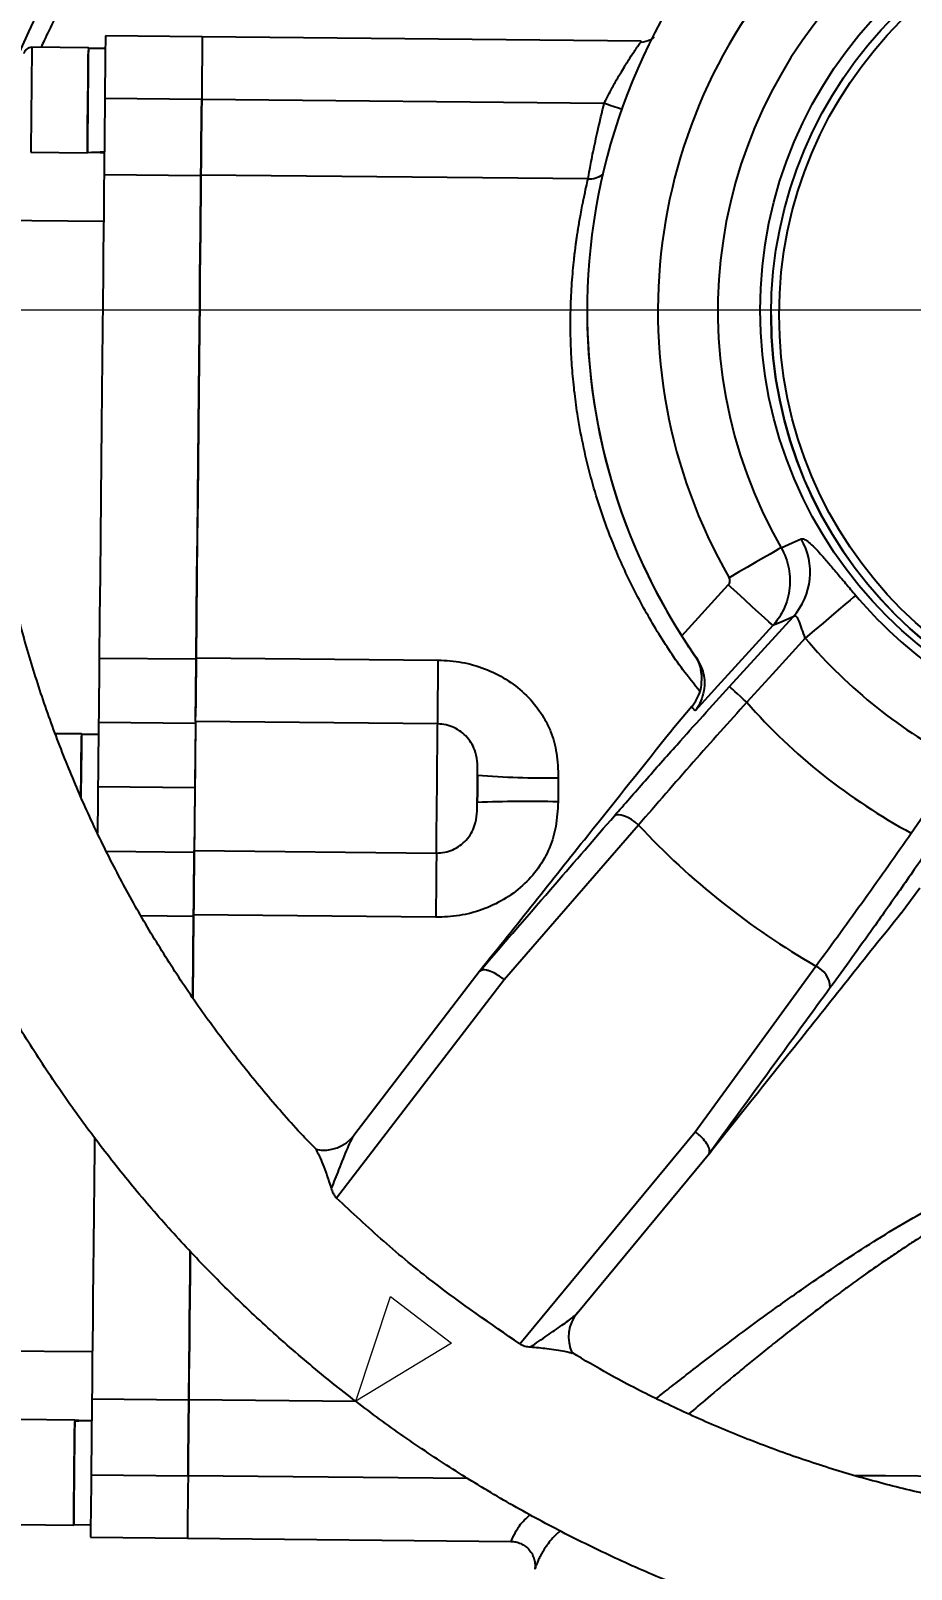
# Model space of a CAD drawing. Header units: millimetres. Extents: x 2448 to 4397, y 790 to 2168.
# Drawn here: x 3026.9 to 3125, y 1030.3 to 1201.8 of the extents above; entities that cross this region are included whole.
import ezdxf

# ---------------------------------------------------------------- set-up
doc = ezdxf.new("R2010")
doc.units = ezdxf.units.MM
doc.layers.add('标注', color=3, linetype='Continuous', lineweight=13)
doc.styles.add('SLDTEXTSTYLE1', font='txt.shx', dxfattribs={"width": 0.7, "bigfont": 'gbcbig.shx'})
doc.dimstyles.new('SLDDIMSTYLE12$0', dxfattribs={"dimtxt": 12, "dimasz": 10, "dimexe": 0, "dimexo": 0.0625, "dimgap": 0.875, "dimtad": 1, "dimdec": 1, "dimlfac": 1.8, "dimrnd": 1e-09, "dimzin": 12, "dimdsep": 46, "dimtxsty": 'SLDTEXTSTYLE1', "dimcen": 0.09, "dimdle": 8.16, "dimclrd": 3, "dimclre": 3, "dimadec": 0, "dimazin": 3, "dimtfac": 1, "dimtdec": 1, "dimtofl": 0, "dimtmove": 0, "dimatfit": 3, "dimfxl": 0, "dimfrac": 2, "dimtolj": 1, "dimlwd": 5, "dimlwe": 5, "dimarcsym": 0})

# ---------------------------------------------------------------- blocks, each defined once
blk = doc.blocks.new('*D57')
at = {"layer": 'Defpoints', "color": 0, "transparency": 16777216}
for p in [(3156.63, 1332.44), (3156.63, 1170.12), (2898.9, 1118.46)]:
    blk.add_point(p, dxfattribs=at)
at = {"layer": '标注', "color": 3, "lineweight": 5, "transparency": 16777216}
blk.add_line((2898.9, 1118.53), (2898.9, 1332.44), dxfattribs=at)
at = {"layer": '标注', "color": 3, "linetype": 'Continuous', "lineweight": 5, "transparency": 16777216}
for p, q in [((2908.9, 1332.44), (3146.63, 1332.44)), ((3156.63, 1170.18), (3156.63, 1332.44))]:
    blk.add_line(p, q, dxfattribs=at)
at = {"layer": '标注', "color": 3, "transparency": 16777216}
for points in [[(2908.9, 1334.11), (2908.9, 1330.78), (2898.9, 1332.44)], [(3146.63, 1334.11), (3146.63, 1330.78), (3156.63, 1332.44)]]:
    blk.add_solid(points, dxfattribs=at)
at = {"layer": '标注', "color": 0, "transparency": 16777216, "insert": (3027.77, 1347.03), "char_height": 12, "attachment_point": 5, "style": 'SLDTEXTSTYLE1'}
blk.add_mtext('\\A1;{\\H2.28571x;245}', dxfattribs=at)
blk = doc.blocks.new('*D48')
at = {"layer": 'Defpoints', "color": 0, "transparency": 16777216}
for p in [(3156.38, 1170.64), (2951.69, 931.13), (3154.4, 931.13)]:
    blk.add_point(p, dxfattribs=at)
at = {"layer": '标注', "color": 3, "lineweight": 5, "transparency": 16777216}
blk.add_line((3156.31, 1170.64), (2951.69, 1170.64), dxfattribs=at)
at = {"layer": '标注', "color": 3, "linetype": 'Continuous', "lineweight": 5, "transparency": 16777216}
for p, q in [((2951.69, 1160.64), (2951.69, 941.13)), ((3154.34, 931.13), (2951.69, 931.13))]:
    blk.add_line(p, q, dxfattribs=at)
at = {"layer": '标注', "color": 3, "transparency": 16777216}
for points in [[(2950.03, 1160.64), (2953.36, 1160.64), (2951.69, 1170.64)], [(2950.03, 941.13), (2953.36, 941.13), (2951.69, 931.13)]]:
    blk.add_solid(points, dxfattribs=at)
at = {"layer": '标注', "color": 0, "transparency": 16777216, "insert": (2937.1, 1023.23), "char_height": 12, "attachment_point": 5, "rotation": 90, "style": 'SLDTEXTSTYLE1'}
blk.add_mtext('\\A1;{\\fSimSun|b0|i0|c134|p2;\\H2.28571x;245}', dxfattribs=at)

msp = doc.modelspace()

# ---------------------------------------------------------------- linework, layer by layer
at = {"color": 7, "linetype": 'Continuous', "lineweight": 25}
for p, q in [((3045.977, 1201.114), (3035.178, 1201.222)), ((3094.898, 1200.628), (3045.977, 1201.114)), ((3033.274, 1199.89), (3026.975, 1199.953)), ((3035.164, 1199.818), (3033.274, 1199.836)), ((3035.109, 1194.274), (3045.908, 1194.167)), ((3045.908, 1194.182), (3090.792, 1193.736)), ((3026.858, 1188.254), (3033.158, 1188.191)), ((3035.024, 1185.782), (3045.823, 1185.675)), ((3088.981, 1185.277), (3045.824, 1185.706)), ((3034.972, 1180.523), (3021.445, 1180.657)), ((3088.877, 1170.727), (3088.877, 1170.716)), ((3109.384, 1170.247), (3109.384, 1170.239)), ((3099.424, 1134.327), (3104.618, 1140.02)), ((3104.75, 1128.674), (3111.849, 1136.453)), ((3100.863, 1132.146), (3101.064, 1131.87)), ((3034.487, 1131.865), (3045.287, 1131.757)), ((3045.288, 1131.903), (3072.287, 1131.635)), ((3101.565, 1130.534), (3101.562, 1130.537)), ((3101.665, 1129.856), (3101.565, 1130.534)), ((3100.558, 1126.448), (3098.359, 1123.873)), ((3034.416, 1124.721), (3045.216, 1124.614)), ((3072.216, 1124.509), (3045.217, 1124.778)), ((3032.513, 1123.394), (3029.616, 1123.423)), ((3034.402, 1123.321), (3032.513, 1123.34)), ((3034.345, 1117.526), (3045.144, 1117.418)), ((3094.61, 1113.24), (3079.619, 1095.994)), ((3035.293, 1110.32), (3045.073, 1110.223)), ((3045.074, 1110.387), (3072.073, 1110.119)), ((3123.878, 1103.411), (3125.973, 1106.235)), ((3039.128, 1103.138), (3045.002, 1103.079)), ((3072.002, 1102.957), (3045.003, 1103.225)), ((3076.95, 1097.036), (3062.851, 1078.619)), ((3100.929, 1079.047), (3114.378, 1097.518)), ((3079.619, 1095.994), (3060.94, 1071.651)), ((3081.388, 1055.39), (3100.929, 1079.047)), ((3087.763, 1058.815), (3102.743, 1076.91)), ((2906.826, 1055.79), (3033.72, 1054.529)), ((3033.668, 1049.269), (3044.467, 1049.162)), ((3044.467, 1049.193), (3063.11, 1049.007)), ((3031.754, 1046.898), (3025.454, 1046.961)), ((3031.754, 1046.844), (3031.753, 1046.74)), ((3033.583, 1040.777), (3044.383, 1040.67)), ((3075.632, 1040.375), (3044.383, 1040.685)), ((3025.338, 1035.261), (3031.638, 1035.199)), ((3031.638, 1035.253), (3033.528, 1035.234)), ((3033.514, 1033.83), (3044.314, 1033.723)), ((3044.314, 1033.723), (3080.406, 1033.364))]:
    msp.add_line(p, q, dxfattribs=at)
at = {"color": 7, "linetype": 'Continuous', "lineweight": 25, "flags": 128}
for points in [[(3035.178, 1201.222), (3035.176, 1201.049), (3035.171, 1200.54), (3035.163, 1199.718), (3035.152, 1198.623), (3035.139, 1197.307), (3035.124, 1195.834), (3035.109, 1194.274)], [(3045.977, 1201.114), (3045.975, 1200.942), (3045.97, 1200.432), (3045.962, 1199.61), (3045.951, 1198.515), (3045.938, 1197.2), (3045.923, 1195.727), (3045.908, 1194.167)], [(3045.977, 1201.114), (3045.975, 1200.945), (3045.97, 1200.439), (3045.962, 1199.62), (3045.951, 1198.527), (3045.938, 1197.213), (3045.924, 1195.742), (3045.908, 1194.182)], [(3026.975, 1199.953), (3026.975, 1199.943), (3026.972, 1199.707), (3026.967, 1199.169), (3026.959, 1198.358), (3026.948, 1197.318), (3026.936, 1196.104), (3026.923, 1194.782), (3026.91, 1193.424), (3026.897, 1192.103), (3026.885, 1190.889), (3026.874, 1189.848), (3026.866, 1189.037), (3026.861, 1188.499), (3026.858, 1188.264), (3026.858, 1188.254)], [(3033.274, 1199.836), (3033.274, 1199.881), (3033.272, 1199.645), (3033.267, 1199.107), (3033.258, 1198.296), (3033.248, 1197.255), (3033.236, 1196.041), (3033.223, 1194.72), (3033.209, 1193.362), (3033.196, 1192.04), (3033.184, 1190.826), (3033.174, 1189.786), (3033.166, 1188.975), (3033.161, 1188.437), (3033.158, 1188.201), (3033.159, 1188.245)], [(3033.159, 1188.245), (3033.16, 1188.403), (3033.165, 1188.87), (3033.172, 1189.62), (3033.182, 1190.611), (3033.194, 1191.79), (3033.207, 1193.091), (3033.22, 1194.445), (3033.233, 1195.777), (3033.246, 1197.014), (3033.256, 1198.088), (3033.265, 1198.941), (3033.271, 1199.525), (3033.272, 1199.611)], [(3035.109, 1194.274), (3035.094, 1192.792), (3035.08, 1191.359), (3035.066, 1190.014), (3035.054, 1188.796), (3035.044, 1187.737), (3035.035, 1186.867), (3035.028, 1186.209), (3035.024, 1185.782)], [(3045.908, 1194.167), (3045.893, 1192.684), (3045.879, 1191.251), (3045.866, 1189.907), (3045.854, 1188.689), (3045.843, 1187.63), (3045.834, 1186.76), (3045.828, 1186.102), (3045.823, 1185.675)], [(3045.824, 1185.706), (3045.828, 1186.13), (3045.835, 1186.784), (3045.843, 1187.652), (3045.854, 1188.709), (3045.866, 1189.925), (3045.879, 1191.268), (3045.893, 1192.7), (3045.908, 1194.182)], [(3035.024, 1185.782), (3035.013, 1184.65), (3034.998, 1183.206), (3034.981, 1181.459), (3034.96, 1179.416), (3034.937, 1177.086), (3034.911, 1174.481), (3034.883, 1171.612), (3034.852, 1168.493), (3034.818, 1165.138), (3034.783, 1161.563), (3034.745, 1157.784), (3034.706, 1153.818), (3034.665, 1149.685), (3034.622, 1145.403), (3034.578, 1140.992), (3034.533, 1136.472), (3034.487, 1131.865)], [(3045.823, 1185.675), (3045.812, 1184.542), (3045.798, 1183.099), (3045.78, 1181.352), (3045.76, 1179.308), (3045.737, 1176.979), (3045.711, 1174.373), (3045.682, 1171.505), (3045.651, 1168.386), (3045.618, 1165.031), (3045.582, 1161.455), (3045.545, 1157.676), (3045.505, 1153.711), (3045.464, 1149.578), (3045.421, 1145.296), (3045.378, 1140.885), (3045.333, 1136.365), (3045.287, 1131.757)], [(3045.288, 1131.903), (3045.334, 1136.508), (3045.379, 1141.025), (3045.423, 1145.432), (3045.465, 1149.71), (3045.506, 1153.838), (3045.546, 1157.798), (3045.583, 1161.571), (3045.619, 1165.14), (3045.652, 1168.487), (3045.683, 1171.599), (3045.712, 1174.459), (3045.738, 1177.056), (3045.761, 1179.377), (3045.781, 1181.411), (3045.798, 1183.149), (3045.813, 1184.583), (3045.824, 1185.706)], [(3110.502, 1144.167), (3110.264, 1144.028), (3109.85, 1143.787), (3109.271, 1143.452), (3108.546, 1143.033), (3107.699, 1142.544), (3106.757, 1142), (3105.749, 1141.42), (3104.708, 1140.821)], [(3110.502, 1144.167), (3111.748, 1144.723), (3112.728, 1145.16)], [(3109.596, 1135.492), (3109.45, 1135.622), (3109.134, 1135.908), (3108.656, 1136.341), (3108.036, 1136.905), (3107.294, 1137.581), (3106.457, 1138.343), (3105.554, 1139.166), (3104.618, 1140.02)], [(3118.816, 1138.849), (3118.586, 1138.651), (3118.183, 1138.308), (3117.622, 1137.831), (3116.919, 1137.234), (3116.097, 1136.538), (3115.183, 1135.763), (3114.205, 1134.935), (3113.195, 1134.081)], [(3111.849, 1136.453), (3110.587, 1135.915), (3109.596, 1135.492)], [(3109.596, 1135.492), (3103.416, 1128.72), (3100.907, 1125.971)], [(3113.195, 1134.081), (3109.541, 1130.075), (3106.669, 1126.928)], [(3034.487, 1131.865), (3034.473, 1130.434), (3034.46, 1129.094), (3034.448, 1127.881), (3034.437, 1126.828), (3034.429, 1125.965), (3034.422, 1125.315), (3034.418, 1124.897), (3034.416, 1124.721)], [(3045.217, 1124.778), (3045.219, 1124.95), (3045.223, 1125.366), (3045.23, 1126.013), (3045.238, 1126.873), (3045.249, 1127.924), (3045.261, 1129.135), (3045.274, 1130.474), (3045.288, 1131.903)], [(3045.287, 1131.757), (3045.273, 1130.327), (3045.259, 1128.987), (3045.247, 1127.773), (3045.237, 1126.721), (3045.228, 1125.858), (3045.223, 1125.346)], [(3072.216, 1124.509), (3072.218, 1124.682), (3072.222, 1125.098), (3072.228, 1125.745), (3072.237, 1126.605), (3072.247, 1127.655), (3072.259, 1128.867), (3072.273, 1130.205), (3072.287, 1131.635)], [(3106.669, 1126.928), (3106.308, 1127.257), (3105.96, 1127.575), (3105.638, 1127.869), (3105.352, 1128.129), (3105.112, 1128.347), (3104.928, 1128.514), (3104.806, 1128.624), (3104.75, 1128.674)], [(3034.416, 1124.721), (3034.414, 1124.541), (3034.41, 1124.103), (3034.403, 1123.423), (3034.394, 1122.527), (3034.384, 1121.447), (3034.372, 1120.223), (3034.358, 1118.899), (3034.345, 1117.526)], [(3045.217, 1124.778), (3045.215, 1124.554), (3045.21, 1123.995), (3045.201, 1123.13), (3045.19, 1121.998), (3045.176, 1120.655), (3045.162, 1119.164), (3045.146, 1117.597), (3045.13, 1116.03), (3045.116, 1114.537), (3045.102, 1113.19), (3045.091, 1112.054), (3045.082, 1111.183), (3045.077, 1110.618), (3045.074, 1110.387)], [(3045.216, 1124.614), (3045.214, 1124.433), (3045.21, 1123.995), (3045.203, 1123.316), (3045.194, 1122.419), (3045.183, 1121.339), (3045.171, 1120.115), (3045.158, 1118.792), (3045.144, 1117.418)], [(3072.073, 1110.119), (3072.075, 1110.35), (3072.081, 1110.914), (3072.09, 1111.786), (3072.101, 1112.922), (3072.114, 1114.269), (3072.129, 1115.762), (3072.145, 1117.329), (3072.16, 1118.896), (3072.175, 1120.386), (3072.188, 1121.73), (3072.2, 1122.861), (3072.208, 1123.727), (3072.214, 1124.285), (3072.216, 1124.509)], [(3032.513, 1123.34), (3032.513, 1123.394), (3032.511, 1123.237), (3032.507, 1122.772), (3032.499, 1122.026), (3032.49, 1121.038), (3032.478, 1119.861), (3032.465, 1118.56), (3032.451, 1117.204), (3032.443, 1116.401)], [(3032.444, 1116.41), (3032.449, 1116.996), (3032.463, 1118.351), (3032.476, 1119.662), (3032.488, 1120.857), (3032.498, 1121.871), (3032.506, 1122.648), (3032.511, 1123.147), (3032.511, 1123.163)], [(3125.009, 1112.343), (3128.088, 1116.806), (3130.508, 1120.312)], [(3076.659, 1118.788), (3076.656, 1118.44), (3076.652, 1118.066), (3076.648, 1117.675), (3076.644, 1117.275), (3076.64, 1116.874), (3076.637, 1116.483), (3076.633, 1116.108), (3076.629, 1115.76)], [(3076.629, 1115.76), (3076.633, 1116.138), (3076.637, 1116.517), (3076.641, 1116.895), (3076.644, 1117.274), (3076.648, 1117.652), (3076.652, 1118.031), (3076.656, 1118.409), (3076.659, 1118.788)], [(3085.657, 1118.506), (3085.654, 1118.171), (3085.651, 1117.836), (3085.647, 1117.5), (3085.644, 1117.165), (3085.641, 1116.83), (3085.637, 1116.495), (3085.634, 1116.159), (3085.631, 1115.824)], [(3034.345, 1117.526), (3034.331, 1116.152), (3034.318, 1114.829), (3034.306, 1113.605), (3034.295, 1112.525), (3034.294, 1112.382)], [(3045.144, 1117.418), (3045.131, 1116.045), (3045.117, 1114.722), (3045.105, 1113.498), (3045.095, 1112.418), (3045.086, 1111.521), (3045.079, 1110.842), (3045.075, 1110.404), (3045.073, 1110.223)], [(3094.61, 1113.24), (3094.223, 1113.561), (3093.822, 1113.842), (3093.421, 1114.074), (3093.036, 1114.248), (3092.681, 1114.357), (3092.368, 1114.397), (3092.111, 1114.367), (3091.918, 1114.268)], [(3045.073, 1110.223), (3045.071, 1110.047), (3045.067, 1109.629), (3045.06, 1108.979), (3045.052, 1108.116), (3045.041, 1107.063), (3045.029, 1105.85), (3045.016, 1104.51), (3045.002, 1103.079)], [(3045.003, 1103.225), (3045.018, 1104.657), (3045.031, 1105.999), (3045.043, 1107.214), (3045.053, 1108.268), (3045.062, 1109.134), (3045.068, 1109.787), (3045.073, 1110.208), (3045.074, 1110.387)], [(3072.073, 1110.119), (3072.071, 1109.94), (3072.067, 1109.518), (3072.061, 1108.866), (3072.052, 1108), (3072.042, 1106.945), (3072.03, 1105.73), (3072.016, 1104.389), (3072.002, 1102.957)], [(3044.911, 1093.931), (3044.913, 1094.093), (3044.958, 1098.616), (3045.003, 1103.225)], [(3045.002, 1103.079), (3044.956, 1098.472), (3044.912, 1093.982)], [(3033.956, 1078.359), (3033.945, 1077.268), (3033.908, 1073.489), (3033.872, 1069.913), (3033.839, 1066.559), (3033.808, 1063.439), (3033.779, 1060.571), (3033.754, 1057.965), (3033.731, 1055.636), (3033.71, 1053.593), (3033.693, 1051.845), (3033.679, 1050.402), (3033.668, 1049.269)], [(3044.467, 1049.193), (3044.479, 1050.335), (3044.493, 1051.788), (3044.51, 1053.545), (3044.531, 1055.597), (3044.554, 1057.936), (3044.58, 1060.55), (3044.608, 1063.426), (3044.631, 1065.708)], [(3044.63, 1065.646), (3044.607, 1063.332), (3044.579, 1060.463), (3044.553, 1057.858), (3044.53, 1055.529), (3044.51, 1053.485), (3044.492, 1051.738), (3044.478, 1050.295), (3044.467, 1049.162)], [(3033.668, 1049.269), (3033.663, 1048.842), (3033.657, 1048.184), (3033.648, 1047.314), (3033.638, 1046.255), (3033.626, 1045.037), (3033.612, 1043.693), (3033.598, 1042.26), (3033.583, 1040.777)], [(3044.383, 1040.685), (3044.398, 1042.168), (3044.412, 1043.602), (3044.425, 1044.948), (3044.437, 1046.168), (3044.448, 1047.229), (3044.457, 1048.102), (3044.463, 1048.762), (3044.467, 1049.193)], [(3044.467, 1049.162), (3044.463, 1048.735), (3044.456, 1048.077), (3044.448, 1047.207), (3044.437, 1046.148), (3044.425, 1044.93), (3044.412, 1043.586), (3044.398, 1042.152), (3044.383, 1040.67)], [(3031.638, 1035.253), (3031.639, 1035.309), (3031.642, 1035.653), (3031.649, 1036.293), (3031.658, 1037.192), (3031.669, 1038.302), (3031.681, 1039.563), (3031.694, 1040.904), (3031.708, 1042.254), (3031.721, 1043.537), (3031.732, 1044.685), (3031.742, 1045.633), (3031.748, 1046.331), (3031.753, 1046.74)], [(3031.754, 1046.844), (3031.754, 1046.888), (3031.753, 1046.809), (3031.749, 1046.42), (3031.743, 1045.74), (3031.733, 1044.808), (3031.722, 1043.674), (3031.709, 1042.397), (3031.696, 1041.048)], [(3031.696, 1041.048), (3031.683, 1039.699), (3031.67, 1038.423), (3031.659, 1037.288), (3031.649, 1036.356), (3031.643, 1035.677), (3031.639, 1035.287), (3031.638, 1035.208), (3031.638, 1035.253)], [(3033.583, 1040.777), (3033.568, 1039.217), (3033.553, 1037.744), (3033.54, 1036.429), (3033.529, 1035.334), (3033.521, 1034.512), (3033.516, 1034.002), (3033.514, 1033.83)], [(3044.383, 1040.685), (3044.367, 1039.125), (3044.353, 1037.651), (3044.34, 1036.333), (3044.329, 1035.236), (3044.321, 1034.411), (3044.316, 1033.899), (3044.314, 1033.723), (3044.314, 1033.723)], [(3044.383, 1040.67), (3044.367, 1039.11), (3044.353, 1037.637), (3044.34, 1036.321), (3044.329, 1035.226), (3044.321, 1034.405), (3044.316, 1033.895), (3044.314, 1033.723)], [(3118.667, 1040.732), (3118.675, 1040.732), (3122.137, 1040.703), (3125.777, 1040.672), (3129.575, 1040.638), (3133.511, 1040.603), (3137.564, 1040.566), (3141.711, 1040.527), (3145.931, 1040.487), (3150.2, 1040.446), (3154.496, 1040.403), (3158.794, 1040.36), (3163.073, 1040.317), (3167.309, 1040.273), (3171.478, 1040.23), (3175.559, 1040.186), (3179.529, 1040.143), (3183.367, 1040.101), (3187.052, 1040.06), (3190.565, 1040.019), (3191.525, 1040.008)]]:
    msp.add_lwpolyline(points, dxfattribs=at)
at = {"color": 7, "linetype": 'Continuous', "lineweight": 25}
for centre, radius in [((3156.377, 1170.637), 48.216), ((3156.634, 1170.127), 47.25), ((3156.634, 1170.129), 46.35)]:
    msp.add_circle(centre, radius, dxfattribs=at)
for centre, radius, start, end in [((3094.634, 1170.129), 75, 103.12199, 163.78101), ((3156.377, 1170.555), 67.5, 130.5515, 212.46111), ((3156.377, 1170.553), 59.613, 133.09211, 209.9183), ((3156.377, 1170.566), 52.928, 133.09211, 209.9183), ((3108.426, 1242.546), 51.897, 250.13582, 252.41221), ((3089.036, 1187.989), 2.713, 268.83031, 305.65037), ((3156.377, 1170.544), 67.5, 179.85416, 214.67082), ((3156.634, 1170.119), 47.25, 180.0001, 359.85405), ((3106.292, 1141.412), 7.447, 318.25455, 30.22182), ((3156.377, 1170.622), 49.198, 220.22866, 242.78205), ((3156.377, 1170.609), 56.559, 220.22866, 242.78205), ((3156.377, 1170.609), 66.173, 221.30694, 241.70366), ((3084.456, 1223.985), 105.485, 265.76119, 270.65234), ((3082.072, 984.078), 131.794, 88.4528, 92.36682), ((3156.377, 1170.617), 84.305, 222.88982, 240.12065), ((3113.239, 1095.012), 2.753, 2.31011, 65.56225), ((3059.533, 1081.194), 4.202, 257.62568, 323.26961), ((3091.014, 1056.157), 4.202, 139.73951, 205.37948)]:
    msp.add_arc(centre, radius, start, end, dxfattribs=at)
for centre, major_axis, ratio, start_param, end_param in [((3033.216, 1194.041), (10.038, -0.1), 0.5773555, 4.712389, 4.9017857), ((3035.106, 1194.022), (10.038, -0.1), 0.5773555, 4.6181155, 4.712389), ((3033.586, 1041.03), (10.039, -0.1), 0.577345, 1.5707963, 1.7601929), ((3031.696, 1041.048), (10.039, -0.1), 0.577345, 1.4765243, 1.5707963)]:
    msp.add_ellipse(centre, major_axis=major_axis, ratio=ratio, start_param=start_param, end_param=end_param, dxfattribs=at)
for points, knots in [([(3004.749, 1193.304), (3004.581, 1192.123), (3004.103, 1188.762), (3003.535, 1183.195), (3003.134, 1176.603), (3003.021, 1170), (3003.191, 1163.399), (3003.646, 1156.81), (3004.383, 1150.248), (3005.403, 1143.723), (3006.702, 1137.248), (3008.28, 1130.836), (3010.131, 1124.497), (3012.254, 1118.243), (3014.644, 1112.087), (3017.297, 1106.04), (3020.208, 1100.112), (3023.371, 1094.315), (3026.781, 1088.66), (3030.432, 1083.156), (3034.316, 1077.815), (3038.426, 1072.646), (3042.755, 1067.659), (3047.294, 1062.863), (3052.036, 1058.267), (3056.972, 1053.879), (3062.091, 1049.708), (3067.386, 1045.761), (3072.845, 1042.045), (3078.46, 1038.568), (3084.219, 1035.336), (3090.112, 1032.355), (3096.127, 1029.63), (3102.254, 1027.167), (3108.482, 1024.97), (3114.799, 1023.043), (3121.192, 1021.39), (3127.651, 1020.014), (3134.163, 1018.917), (3140.717, 1018.101), (3147.299, 1017.568), (3153.898, 1017.319), (3160.502, 1017.355), (3167.098, 1017.674), (3173.674, 1018.278), (3180.219, 1019.164), (3186.719, 1020.331), (3193.162, 1021.776), (3199.538, 1023.498), (3205.833, 1025.492), (3212.037, 1027.756), (3218.138, 1030.285), (3224.124, 1033.074), (3229.984, 1036.118), (3235.708, 1039.412), (3241.285, 1042.949), (3246.704, 1046.723), (3251.956, 1050.726), (3257.031, 1054.952), (3261.919, 1059.393), (3266.611, 1064.04), (3271.099, 1068.884), (3275.374, 1073.918), (3279.428, 1079.13), (3283.255, 1084.513), (3286.846, 1090.055), (3290.195, 1095.747), (3293.296, 1101.577), (3296.143, 1107.536), (3298.731, 1113.611), (3301.055, 1119.793), (3303.111, 1126.069), (3304.894, 1132.427), (3306.402, 1138.856), (3307.632, 1145.345), (3308.582, 1151.88), (3309.249, 1158.45), (3309.633, 1165.043), (3309.733, 1171.646), (3309.548, 1178.247), (3309.079, 1184.834), (3308.327, 1191.395), (3307.293, 1197.918), (3305.98, 1204.39), (3304.389, 1210.799), (3302.523, 1217.134), (3300.387, 1223.383), (3297.984, 1229.534), (3295.318, 1235.576), (3292.394, 1241.497), (3289.218, 1247.287), (3285.796, 1252.935), (3282.133, 1258.43), (3278.238, 1263.763), (3274.117, 1268.923), (3269.777, 1273.901), (3265.227, 1278.687), (3260.475, 1283.273), (3255.53, 1287.65), (3250.402, 1291.811), (3245.099, 1295.746), (3239.631, 1299.45), (3234.009, 1302.915), (3228.243, 1306.134), (3222.344, 1309.102), (3216.322, 1311.814), (3210.19, 1314.264), (3203.957, 1316.447), (3197.637, 1318.361), (3191.24, 1320), (3184.778, 1321.362), (3178.263, 1322.445), (3171.708, 1323.247), (3165.125, 1323.765), (3158.525, 1324), (3151.921, 1323.95), (3145.326, 1323.616), (3138.751, 1322.999), (3132.209, 1322.099), (3125.711, 1320.918), (3119.271, 1319.458), (3112.899, 1317.723), (3106.608, 1315.715), (3100.409, 1313.437), (3094.314, 1310.895), (3088.334, 1308.093), (3082.48, 1305.037), (3076.763, 1301.731), (3071.194, 1298.182), (3065.783, 1294.396), (3060.54, 1290.381), (3055.474, 1286.144), (3050.596, 1281.693), (3045.914, 1277.036), (3041.436, 1272.182), (3037.172, 1267.139), (3033.129, 1261.918), (3029.314, 1256.527), (3025.735, 1250.977), (3022.398, 1245.278), (3019.31, 1239.441), (3016.476, 1233.476), (3013.901, 1227.395), (3011.59, 1221.208), (3009.548, 1214.928), (3007.778, 1208.566), (3006.286, 1202.133), (3005.324, 1197.034), (3004.868, 1194.081), (3004.749, 1193.304)], [0, 0, 0, 0, 0.00371707, 0.01057073, 0.01742476, 0.02427878, 0.03113281, 0.03798684, 0.04484087, 0.0516949, 0.05854893, 0.06540296, 0.07225699, 0.07911102, 0.08596505, 0.09281907, 0.0996731, 0.10652713, 0.11338116, 0.12023519, 0.12708922, 0.13394325, 0.14079728, 0.14765131, 0.15450534, 0.16135937, 0.1682134, 0.17506743, 0.18192146, 0.18877549, 0.19562952, 0.20248355, 0.20933758, 0.21619161, 0.22304564, 0.22989967, 0.2367537, 0.24360773, 0.25046176, 0.25731579, 0.26416982, 0.27102385, 0.27787788, 0.28473191, 0.29158594, 0.29843997, 0.305294, 0.31214803, 0.31900206, 0.32585609, 0.33271012, 0.33956415, 0.34641818, 0.35327221, 0.36012624, 0.36698027, 0.3738343, 0.38068833, 0.38754236, 0.39439639, 0.40125042, 0.40810445, 0.41495848, 0.42181251, 0.42866653, 0.43552056, 0.44237459, 0.44922862, 0.45608265, 0.46293668, 0.46979071, 0.47664474, 0.48349877, 0.4903528, 0.49720683, 0.50406086, 0.51091488, 0.51776891, 0.52462294, 0.53147697, 0.538331, 0.54518503, 0.55203906, 0.55889309, 0.56574712, 0.57260114, 0.57945517, 0.5863092, 0.59316323, 0.60001726, 0.60687129, 0.61372532, 0.62057935, 0.62743338, 0.63428741, 0.64114144, 0.64799547, 0.6548495, 0.66170352, 0.66855755, 0.67541158, 0.68226561, 0.68911964, 0.69597367, 0.7028277, 0.70968173, 0.71653576, 0.72338979, 0.73024382, 0.73709785, 0.74395188, 0.75080591, 0.75765994, 0.76451397, 0.771368, 0.77822203, 0.78507606, 0.79193009, 0.79878412, 0.80563816, 0.81249219, 0.81934622, 0.82620025, 0.83305428, 0.83990831, 0.84676234, 0.85361637, 0.8604704, 0.86732443, 0.87417846, 0.88103249, 0.88788652, 0.89474054, 0.90159457, 0.9084486, 0.91530263, 0.92215666, 0.92901069, 0.93586472, 0.94271875, 0.94957278, 0.95642681, 0.96328084, 0.97013487, 0.9769889, 0.98384293, 0.99069696, 0.99755098, 1, 1, 1, 1]), ([(3124.233, 1302.064), (3125.661, 1302.411), (3129.098, 1303.246), (3134.615, 1304.248), (3140.758, 1305.113), (3146.937, 1305.685), (3153.134, 1305.976), (3159.338, 1305.983), (3165.537, 1305.705), (3171.716, 1305.143), (3177.862, 1304.299), (3183.964, 1303.174), (3190.007, 1301.771), (3195.98, 1300.092), (3201.87, 1298.141), (3207.664, 1295.923), (3213.35, 1293.441), (3218.917, 1290.701), (3224.352, 1287.709), (3229.645, 1284.471), (3234.783, 1280.994), (3239.757, 1277.286), (3244.556, 1273.353), (3249.169, 1269.204), (3253.588, 1264.848), (3257.802, 1260.295), (3261.803, 1255.553), (3265.582, 1250.633), (3269.133, 1245.545), (3272.446, 1240.299), (3275.515, 1234.907), (3278.334, 1229.38), (3280.897, 1223.73), (3283.198, 1217.968), (3285.233, 1212.107), (3286.997, 1206.159), (3288.487, 1200.136), (3289.699, 1194.051), (3290.629, 1187.917), (3291.286, 1181.747), (3291.628, 1175.554), (3291.748, 1171.271), (3291.673, 1169.059), (3291.668, 1168.913)], [0, 0, 0, 0, 0.0178666, 0.0430042, 0.0681417, 0.0932792, 0.1184167, 0.1435543, 0.1686918, 0.1938293, 0.2189668, 0.2441044, 0.2692419, 0.2943794, 0.319517, 0.3446545, 0.369792, 0.3949295, 0.4200671, 0.4452046, 0.4703421, 0.4954797, 0.5206172, 0.5457547, 0.5708923, 0.5960298, 0.6211673, 0.6463048, 0.6714424, 0.6965799, 0.7217174, 0.746855, 0.7719925, 0.79713, 0.8222676, 0.8474051, 0.8725426, 0.8976802, 0.9228177, 0.9479552, 0.9730928, 0.9982303, 1, 1, 1, 1]), ([(3022.551, 1190.645), (3022.714, 1191.686), (3023.197, 1194.769), (3024.209, 1199.86), (3025.683, 1205.886), (3027.436, 1211.838), (3029.458, 1217.703), (3031.747, 1223.47), (3034.298, 1229.126), (3037.106, 1234.658), (3040.164, 1240.057), (3043.466, 1245.309), (3047.006, 1250.405), (3050.775, 1255.333), (3054.766, 1260.083), (3058.971, 1264.646), (3063.38, 1269.01), (3067.985, 1273.169), (3072.776, 1277.111), (3077.74, 1280.833), (3082.878, 1284.308), (3087.052, 1286.924), (3089.558, 1288.292), (3090.248, 1288.669)], [0, 0, 0, 0, 0.0256152, 0.0758882, 0.1261644, 0.1764406, 0.2267168, 0.2769931, 0.3272693, 0.3775455, 0.4278218, 0.478098, 0.5283742, 0.5786505, 0.6289267, 0.6792029, 0.7294791, 0.7797554, 0.8300316, 0.8803078, 0.930584, 0.9808603, 1, 1, 1, 1]), ([(3078.061, 1241.223), (3077.771, 1241.154), (3077.193, 1241.017), (3076.328, 1240.798), (3075.466, 1240.569), (3074.607, 1240.33), (3073.752, 1240.08), (3072.9, 1239.82), (3072.05, 1239.55), (3071.205, 1239.269), (3070.362, 1238.977), (3069.522, 1238.676), (3067.388, 1237.879), (3064.008, 1236.459), (3059.467, 1234.168), (3055.067, 1231.549), (3050.822, 1228.596), (3046.781, 1225.34), (3042.972, 1221.791), (3039.423, 1217.981), (3036.167, 1213.941), (3033.214, 1209.695), (3030.595, 1205.295), (3028.933, 1202.001), (3028.117, 1200.206), (3027.999, 1199.943)], [0, 0, 0, 0, 0.01099053, 0.02197379, 0.03295142, 0.04392506, 0.05489634, 0.06586691, 0.0768384, 0.08781247, 0.09879074, 0.10977487, 0.12076647, 0.18292088, 0.24508187, 0.3084864, 0.37189735, 0.435946, 0.50000088, 0.56404953, 0.62810441, 0.69150893, 0.75491988, 0.81707429, 0.82771713, 0.82771713, 0.82771713, 0.82771713]), ([(3096.345, 1201.081), (3096.216, 1200.979), (3095.808, 1200.657), (3095.221, 1200.561), (3094.82, 1200.496)], [0, 0, 0, 0, 0.3171867, 1, 1, 1, 1]), ([(3026.971, 1199.945), (3026.87, 1199.939), (3026.677, 1199.928), (3026.44, 1199.796), (3026.272, 1199.64), (3026.168, 1199.48), (3026.111, 1199.349), (3026.094, 1199.273), (3026.089, 1199.247)], [0, 0, 0, 0, 0.2465301, 0.4681038, 0.6517005, 0.8067896, 0.9342263, 1, 1, 1, 1]), ([(3090.792, 1193.736), (3090.894, 1193.941), (3091.145, 1194.443), (3091.603, 1195.313), (3092.138, 1196.284), (3092.67, 1197.193), (3093.114, 1197.92), (3093.6, 1198.681), (3094.004, 1199.299), (3094.327, 1199.782), (3094.609, 1200.195), (3094.734, 1200.375), (3094.819, 1200.498)], [0, 0, 0, 0, 0.0656593, 0.1605234, 0.284572, 0.3953036, 0.4899407, 0.5685025, 0.718524, 0.7880776, 0.8540971, 1, 1, 1, 1]), ([(3094.819, 1200.498), (3094.82, 1200.499), (3094.914, 1200.635), (3094.908, 1200.631), (3094.902, 1200.628)], [0, 0, 0, 0, 0.00326412, 1, 1, 1, 1]), ([(3088.981, 1185.277), (3089.031, 1185.578), (3089.132, 1186.181), (3089.516, 1188.185), (3090.065, 1190.755), (3090.541, 1192.708), (3090.792, 1193.736)], [0, 0, 0, 0, 0.249588, 0.5005172, 0.7370806, 1, 1, 1, 1]), ([(3058.652, 1077.114), (3058.168, 1077.608), (3056.236, 1079.576), (3053.066, 1083.22), (3049.156, 1088.036), (3045.486, 1093.038), (3042.045, 1098.201), (3038.845, 1103.516), (3035.891, 1108.973), (3033.191, 1114.559), (3030.75, 1120.263), (3028.573, 1126.072), (3026.664, 1131.976), (3025.028, 1137.96), (3023.667, 1144.014), (3022.586, 1150.123), (3021.785, 1156.276), (3021.268, 1162.458), (3021.034, 1168.658), (3021.084, 1174.863), (3021.422, 1181.057), (3021.939, 1186.32), (3022.39, 1189.506), (3022.551, 1190.645)], [0, 0, 0, 0, 0.0168019, 0.0670767, 0.1173514, 0.1676261, 0.2179009, 0.2681756, 0.3184503, 0.3687251, 0.4189998, 0.4692745, 0.5195493, 0.569824, 0.6200987, 0.6703735, 0.7206482, 0.770923, 0.8211977, 0.8714724, 0.9217472, 0.9720219, 1, 1, 1, 1]), ([(3101.452, 1128.14), (3100.806, 1128.941), (3099.002, 1131.178), (3096.468, 1135.105), (3093.85, 1139.834), (3091.887, 1144.22), (3090.423, 1148.191), (3089.341, 1151.735), (3088.468, 1155.292), (3087.865, 1158.511), (3087.466, 1161.397), (3087.216, 1163.92), (3087.071, 1166.348), (3087.016, 1168.689), (3087.038, 1170.66), (3087.102, 1172.327), (3087.184, 1173.713), (3087.291, 1175.046), (3087.391, 1176.057), (3087.473, 1176.774), (3087.532, 1177.265), (3087.597, 1177.775), (3087.668, 1178.299), (3087.744, 1178.836), (3087.827, 1179.384), (3087.965, 1180.254), (3088.136, 1181.249), (3088.314, 1182.193), (3088.422, 1182.723), (3088.474, 1182.971), (3088.49, 1183.046), (3088.495, 1183.071), (3088.497, 1183.079), (3088.497, 1183.082), (3088.498, 1183.083), (3088.498, 1183.083), (3088.498, 1183.083), (3088.498, 1183.084), (3088.498, 1183.084), (3088.498, 1183.084), (3088.597, 1183.562), (3088.775, 1184.38), (3088.916, 1184.993), (3088.981, 1185.277)], [0, 0, 0, 0, 0.0356102, 0.099481, 0.1633363, 0.2276723, 0.274271, 0.3218533, 0.3705812, 0.4206059, 0.4583256, 0.4973133, 0.535566, 0.5736756, 0.6138984, 0.6391603, 0.665828, 0.6939047, 0.7198606, 0.730252, 0.7413303, 0.7530952, 0.765547, 0.7786857, 0.7925112, 0.8070237, 0.8470385, 0.8764858, 0.8953644, 0.9008402, 0.9027525, 0.9033313, 0.9035352, 0.903615, 0.9036483, 0.9036625, 0.9036687, 0.9036714, 0.9036726, 0.9036732, 0.9036736, 0.9553119, 1, 1, 1, 1]), ([(3110.502, 1144.167), (3110.502, 1144.167), (3110.906, 1143.448), (3111.499, 1141.873), (3111.55, 1139.358), (3110.845, 1137.157), (3110.013, 1135.956), (3109.596, 1135.492), (3109.596, 1135.492)], [0, 0, 0, 0, 0.000006, 0.2659715, 0.53158, 0.7971842, 0.9999942, 1, 1, 1, 1]), ([(3112.728, 1145.16), (3112.819, 1145.171), (3113, 1145.192), (3113.455, 1144.897), (3114.032, 1144.383), (3114.754, 1143.623), (3115.606, 1142.653), (3116.593, 1141.487), (3117.673, 1140.203), (3118.438, 1139.296), (3118.816, 1138.849)], [0, 0, 0, 0, 0.1262166, 0.2512856, 0.3774413, 0.5006267, 0.6257798, 0.7501083, 0.8765444, 1, 1, 1, 1]), ([(3104.618, 1140.02), (3104.665, 1140.082), (3104.758, 1140.207), (3104.809, 1140.438), (3104.79, 1140.651), (3104.732, 1140.77), (3104.708, 1140.821)], [0, 0, 0, 0, 0.2695474, 0.539173, 0.8068736, 1, 1, 1, 1]), ([(3113.195, 1134.081), (3113.069, 1134.424), (3112.82, 1135.102), (3112.566, 1135.862), (3112.36, 1136.296), (3112.2, 1136.501), (3112.027, 1136.569), (3111.909, 1136.492), (3111.849, 1136.453)], [0, 0, 0, 0, 0.2616178, 0.5161546, 0.6376198, 0.7555299, 0.8740541, 1, 1, 1, 1]), ([(3101.064, 1131.87), (3100.747, 1132.328), (3100.204, 1133.113), (3099.653, 1133.969), (3099.424, 1134.327)], [0, 0, 0, 0, 0.58280352, 1, 1, 1, 1]), ([(3286.277, 1132.783), (3286.265, 1132.74), (3285.719, 1130.698), (3284.388, 1126.731), (3282.266, 1120.903), (3279.847, 1115.189), (3277.177, 1109.589), (3274.251, 1104.117), (3271.078, 1098.786), (3267.664, 1093.605), (3264.017, 1088.586), (3260.143, 1083.74), (3256.051, 1079.076), (3251.749, 1074.605), (3247.248, 1070.336), (3242.555, 1066.277), (3237.681, 1062.437), (3232.637, 1058.825), (3227.432, 1055.448), (3222.078, 1052.313), (3216.586, 1049.427), (3210.967, 1046.795), (3205.234, 1044.424), (3199.398, 1042.318), (3193.472, 1040.481), (3187.467, 1038.918), (3181.398, 1037.632), (3175.276, 1036.625), (3169.114, 1035.9), (3162.925, 1035.458), (3156.723, 1035.3), (3150.52, 1035.426), (3144.329, 1035.837), (3138.164, 1036.53), (3132.036, 1037.506), (3125.96, 1038.761), (3119.948, 1040.294), (3114.013, 1042.1), (3108.166, 1044.177), (3102.42, 1046.517), (3096.792, 1049.126), (3091.714, 1051.733), (3088.581, 1053.582), (3087.229, 1054.38)], [0, 0, 0, 0, 0.0005527, 0.0256902, 0.0508276, 0.0759651, 0.1011026, 0.1262401, 0.1513776, 0.1765151, 0.2016526, 0.2267901, 0.2519275, 0.277065, 0.3022025, 0.32734, 0.3524775, 0.377615, 0.4027524, 0.4278899, 0.4530274, 0.4781649, 0.5033024, 0.5284399, 0.5535773, 0.5787148, 0.6038523, 0.6289898, 0.6541273, 0.6792648, 0.7044022, 0.7295397, 0.7546772, 0.7798147, 0.8049522, 0.8300897, 0.8552271, 0.8803646, 0.9055021, 0.9306396, 0.9557771, 0.9809145, 1, 1, 1, 1]), ([(3100.863, 1132.146), (3101.019, 1131.895), (3101.33, 1131.393), (3101.485, 1130.822), (3101.562, 1130.537)], [0, 0, 0, 0, 0.4993287, 1, 1, 1, 1]), ([(3072.287, 1131.635), (3073.169, 1131.583), (3074.93, 1131.478), (3077.48, 1130.726), (3079.847, 1129.578), (3081.936, 1127.977), (3083.371, 1126.33), (3084.277, 1124.84), (3084.992, 1123.307), (3085.576, 1121.183), (3085.629, 1119.429), (3085.657, 1118.506)], [0, 0, 0, 0, 0.12570184, 0.25108759, 0.37705881, 0.50049463, 0.62628751, 0.6881203, 0.75018073, 0.86847561, 1, 1, 1, 1]), ([(3101.064, 1131.87), (3101.333, 1131.378), (3101.957, 1130.238), (3102.006, 1128.663), (3101.708, 1127.331), (3101.304, 1126.516), (3101.003, 1126.092), (3100.909, 1125.974), (3100.907, 1125.971)], [0, 0, 0, 0, 0.2219509, 0.5150593, 0.7160023, 0.9171357, 0.9981789, 1, 1, 1, 1]), ([(3100.558, 1126.448), (3100.945, 1127.016), (3101.626, 1128.014), (3101.653, 1129.301), (3101.665, 1129.856)], [0, 0, 0, 0, 0.5693211, 1, 1, 1, 1]), ([(3091.918, 1114.268), (3093.048, 1115.565), (3095.301, 1118.152), (3098.64, 1121.912), (3101.795, 1125.427), (3103.764, 1127.59), (3104.75, 1128.674)], [0, 0, 0, 0, 0.2800318, 0.5584059, 0.7786039, 1, 1, 1, 1]), ([(3106.669, 1126.928), (3105.683, 1125.832), (3103.672, 1123.593), (3100.649, 1120.184), (3097.581, 1116.687), (3095.613, 1114.403), (3094.61, 1113.24)], [0, 0, 0, 0, 0.2354218, 0.4805713, 0.7354356, 1, 1, 1, 1]), ([(3100.907, 1125.971), (3100.831, 1126.074), (3100.714, 1126.233), (3100.598, 1126.393), (3100.558, 1126.448)], [0, 0, 0, 0, 0.6519025, 1, 1, 1, 1]), ([(3076.659, 1118.788), (3076.668, 1119.644), (3076.679, 1120.805), (3076.08, 1122.239), (3075.534, 1123.016), (3074.847, 1123.655), (3074.043, 1124.131), (3073.153, 1124.443), (3072.529, 1124.487), (3072.216, 1124.509)], [0, 0, 0, 0, 0.32946665, 0.44678333, 0.55913793, 0.66987883, 0.78033874, 0.88988646, 1, 1, 1, 1]), ([(3077.004, 1097.104), (3080.978, 1102.086), (3088.076, 1110.983), (3095.217, 1119.935), (3098.359, 1123.873)], [0, 0, 0, 0, 0.5600004, 1, 1, 1, 1]), ([(3085.631, 1115.824), (3085.585, 1114.905), (3085.497, 1113.159), (3084.752, 1110.635), (3083.489, 1108.378), (3081.728, 1106.43), (3079.601, 1104.863), (3077.21, 1103.759), (3074.645, 1103.06), (3072.885, 1102.992), (3072.002, 1102.957)], [0, 0, 0, 0, 0.1310505, 0.2489112, 0.3728484, 0.4989176, 0.6229809, 0.7492895, 0.8742213, 1, 1, 1, 1]), ([(3072.073, 1110.119), (3072.385, 1110.135), (3073.009, 1110.168), (3073.905, 1110.46), (3074.72, 1110.923), (3075.421, 1111.549), (3075.982, 1112.318), (3076.61, 1113.741), (3076.621, 1114.903), (3076.629, 1115.76)], [0, 0, 0, 0, 0.1096441, 0.2195778, 0.3299111, 0.4410106, 0.5536428, 0.6710933, 1, 1, 1, 1]), ([(3076.901, 1096.954), (3079.704, 1100.185), (3084.71, 1105.955), (3089.715, 1111.728), (3091.918, 1114.268)], [0, 0, 0, 0, 0.56, 1, 1, 1, 1]), ([(3114.378, 1097.518), (3115.287, 1098.756), (3117.071, 1101.186), (3119.791, 1104.961), (3122.434, 1108.672), (3124.162, 1111.136), (3125.009, 1112.343)], [0, 0, 0, 0, 0.2645653, 0.51943, 0.7645791, 1, 1, 1, 1]), ([(3127.146, 1110.863), (3126.084, 1109.33), (3123.969, 1106.276), (3121.032, 1102.119), (3118.365, 1098.389), (3116.784, 1096.214), (3115.99, 1095.123)], [0, 0, 0, 0, 0.2815396, 0.5608619, 0.7796518, 1, 1, 1, 1]), ([(3123.878, 1103.411), (3119.896, 1098.419), (3112.785, 1089.505), (3105.715, 1080.643), (3102.604, 1076.744)], [0, 0, 0, 0, 0.5600001, 1, 1, 1, 1]), ([(3077.004, 1097.104), (3076.964, 1097.054), (3076.91, 1096.986), (3076.887, 1096.948), (3076.89, 1096.946), (3076.897, 1096.952), (3076.901, 1096.954)], [0, 0, 0, 0, 0.6196275, 0.8294119, 0.9175065, 1, 1, 1, 1]), ([(3079.619, 1095.994), (3079.592, 1096.016), (3079.516, 1096.081), (3079.254, 1096.288), (3078.736, 1096.642), (3078.128, 1096.936), (3077.643, 1097.069), (3077.22, 1097.114), (3077.026, 1097.017), (3076.901, 1096.954)], [0, 0, 0, 0, 0.0260682, 0.0753319, 0.2510276, 0.500322, 0.6321635, 0.7609991, 1, 1, 1, 1]), ([(3115.99, 1095.123), (3113.468, 1091.667), (3108.963, 1085.496), (3104.462, 1079.326), (3102.481, 1076.611)], [0, 0, 0, 0, 0.56, 1, 1, 1, 1]), ([(3102.481, 1076.611), (3102.513, 1076.748), (3102.563, 1076.959), (3102.422, 1077.362), (3102.183, 1077.805), (3101.76, 1078.332), (3101.297, 1078.757), (3101.036, 1078.966), (3100.956, 1079.026), (3100.929, 1079.047)], [0, 0, 0, 0, 0.2389974, 0.3678339, 0.4996781, 0.7489725, 0.9246802, 0.9739406, 1, 1, 1, 1]), ([(3062.9, 1078.681), (3062.787, 1078.508), (3062.542, 1078.13), (3061.975, 1076.828), (3061.245, 1075.008), (3060.623, 1073.414), (3060.347, 1072.704)], [0, 0, 0, 0, 0.143983, 0.3135436, 0.6943381, 1, 1, 1, 1]), ([(3096.568, 1049.289), (3096.74, 1049.426), (3097.339, 1049.902), (3098.708, 1050.979), (3100.665, 1052.502), (3103.158, 1054.413), (3106.22, 1056.723), (3109.928, 1059.438), (3113.692, 1062.089), (3117.349, 1064.567), (3120.775, 1066.783), (3124.305, 1068.936), (3128.027, 1071.046), (3131.873, 1073.05), (3135.956, 1074.922), (3140.147, 1076.554), (3143.121, 1077.378), (3144.58, 1077.781)], [0, 0, 0, 0, 0.0258071, 0.0898382, 0.1553441, 0.2226077, 0.3074288, 0.3937665, 0.4820441, 0.5485937, 0.613816, 0.6778832, 0.7409768, 0.8078668, 0.8702442, 0.9363834, 1, 1, 1, 1]), ([(3058.632, 1077.09), (3058.649, 1077.062), (3058.692, 1076.988), (3059.016, 1076.352), (3059.418, 1075.413), (3059.88, 1074.191), (3060.182, 1073.238), (3060.35, 1072.711)], [0, 0, 0, 0, 0.1173089, 0.3102513, 0.5202168, 0.7349424, 1, 1, 1, 1]), ([(3145.044, 1076.275), (3144.254, 1076.046), (3142.64, 1075.58), (3140.239, 1074.717), (3137.891, 1073.759), (3135.661, 1072.732), (3133.499, 1071.64), (3131.273, 1070.433), (3129.425, 1069.366), (3127.965, 1068.487), (3126.907, 1067.834), (3125.774, 1067.119), (3124.571, 1066.342), (3123.302, 1065.503), (3121.632, 1064.37), (3119.785, 1063.08), (3118.219, 1061.95), (3117.267, 1061.25), (3116.77, 1060.881), (3116.35, 1060.568), (3116.008, 1060.311), (3115.043, 1059.586), (3113.502, 1058.421), (3111.475, 1056.849), (3109.643, 1055.4), (3107.998, 1054.074), (3106.526, 1052.87), (3104.559, 1051.246), (3102.318, 1049.377), (3100.89, 1048.157), (3100.222, 1047.587)], [0, 0, 0, 0, 0.0370545, 0.0756971, 0.1160017, 0.1533462, 0.1893514, 0.2292524, 0.2730648, 0.2915422, 0.311745, 0.3336737, 0.3573287, 0.3827103, 0.4098188, 0.4595141, 0.4987785, 0.5115638, 0.5226798, 0.5321266, 0.5399042, 0.5460126, 0.5981185, 0.6476033, 0.6944763, 0.7387488, 0.780434, 0.8195477, 0.9156257, 1, 1, 1, 1]), ([(3102.481, 1076.611), (3102.479, 1076.607), (3102.475, 1076.598), (3102.478, 1076.595), (3102.51, 1076.627), (3102.564, 1076.694), (3102.604, 1076.744)], [0, 0, 0, 0, 0.0824935, 0.1705882, 0.3803725, 1, 1, 1, 1]), ([(3060.356, 1072.689), (3060.414, 1072.523), (3060.515, 1072.231), (3060.732, 1071.869), (3060.89, 1071.704), (3060.94, 1071.651)], [0, 0, 0, 0, 0.4689801, 0.8284703, 1, 1, 1, 1]), ([(3081.388, 1055.39), (3078.118, 1057.634), (3072.889, 1061.223), (3066.157, 1066.779), (3062.681, 1070.026), (3060.94, 1071.651)], [0, 0, 0, 0, 0.45458064, 0.72692318, 1, 1, 1, 1]), ([(3082.567, 1055.06), (3083.192, 1055.485), (3084.415, 1056.317), (3086.028, 1057.437), (3087.254, 1058.307), (3087.662, 1058.724), (3087.808, 1058.872)], [0, 0, 0, 0, 0.3035386, 0.5944179, 0.8555763, 1, 1, 1, 1]), ([(3081.388, 1055.39), (3081.521, 1055.319), (3081.843, 1055.146), (3082.26, 1055.076), (3082.515, 1055.056), (3082.588, 1055.05)], [0, 0, 0, 0, 0.33390216, 0.80874156, 1, 1, 1, 1]), ([(3082.555, 1055.052), (3083.171, 1055.001), (3084.568, 1054.885), (3086.087, 1054.636), (3086.949, 1054.437), (3087.209, 1054.359), (3087.216, 1054.356), (3087.218, 1054.356)], [0, 0, 0, 0, 0.2975459, 0.6742449, 0.8385185, 0.958082, 1, 1, 1, 1]), ([(3080.406, 1033.368), (3080.406, 1033.367), (3080.358, 1033.252), (3080.474, 1033.567), (3080.704, 1034.058), (3081.06, 1034.706), (3081.595, 1035.527), (3082.288, 1036.153), (3082.507, 1036.351)], [0, 0, 0, 0, 0.0033627, 0.3116232, 0.4505974, 0.5802832, 0.8672917, 1, 1, 1, 1]), ([(3085.891, 1034.543), (3085.769, 1034.443), (3085.154, 1033.939), (3084.343, 1032.927), (3083.764, 1031.966), (3083.459, 1031.34), (3083.239, 1030.826), (3083.08, 1030.371), (3083.059, 1030.304), (3083.049, 1030.271)], [0, 0, 0, 0, 0.047383, 0.2375184, 0.4235309, 0.519567, 0.6189565, 0.8078628, 1, 1, 1, 1]), ([(3080.405, 1033.364), (3080.581, 1033.352), (3080.947, 1033.328), (3081.487, 1033.147), (3082.002, 1032.85), (3082.448, 1032.433), (3082.79, 1031.927), (3083.004, 1031.373), (3083.097, 1030.811), (3083.065, 1030.446), (3083.049, 1030.27)], [0, 0, 0, 0, 0.114964, 0.2381171, 0.3674061, 0.4999968, 0.6325878, 0.761878, 0.8850331, 1, 1, 1, 1])]:
    msp.add_open_spline(points, degree=3, knots=knots, dxfattribs=at)
at = {"layer": '标注'}
for p, q in [((3063.11, 1049.007), (3066.964, 1060.676)), ((3066.964, 1060.676), (3073.75, 1055.477)), ((3073.75, 1055.477), (3063.11, 1049.007))]:
    msp.add_line(p, q, dxfattribs=at)

# ---------------------------------------------------------------- dimensions: what is measured, and where the dimension line sits
dim = msp.add_linear_dim(base=(3156.634, 1332.443), p1=(2898.899, 1118.465), p2=(3156.634, 1170.119), text='{\\H2.28571x;245}', dimstyle='SLDDIMSTYLE12$0', override={"dimtdec": 3, "dimtzin": 0}, dxfattribs=at)
dim.commit()
dim.dimension.update_dxf_attribs({"geometry": '*D57', "text_midpoint": (3027.766, 1332.443), "dimtype": 160})
dim = msp.add_linear_dim(base=(2951.694, 931.134), p1=(3156.377, 1170.637), p2=(3154.402, 931.134), angle=90, text='{\\fSimSun|b0|i0|c134|p2;\\H2.28571x;245}', dimstyle='SLDDIMSTYLE12$0', override={"dimtdec": 3, "dimtzin": 0}, dxfattribs=at)
dim.commit()
dim.dimension.update_dxf_attribs({"geometry": '*D48', "text_midpoint": (2951.694, 1023.232), "dimtype": 160})

doc.saveas('drawing.dxf')
